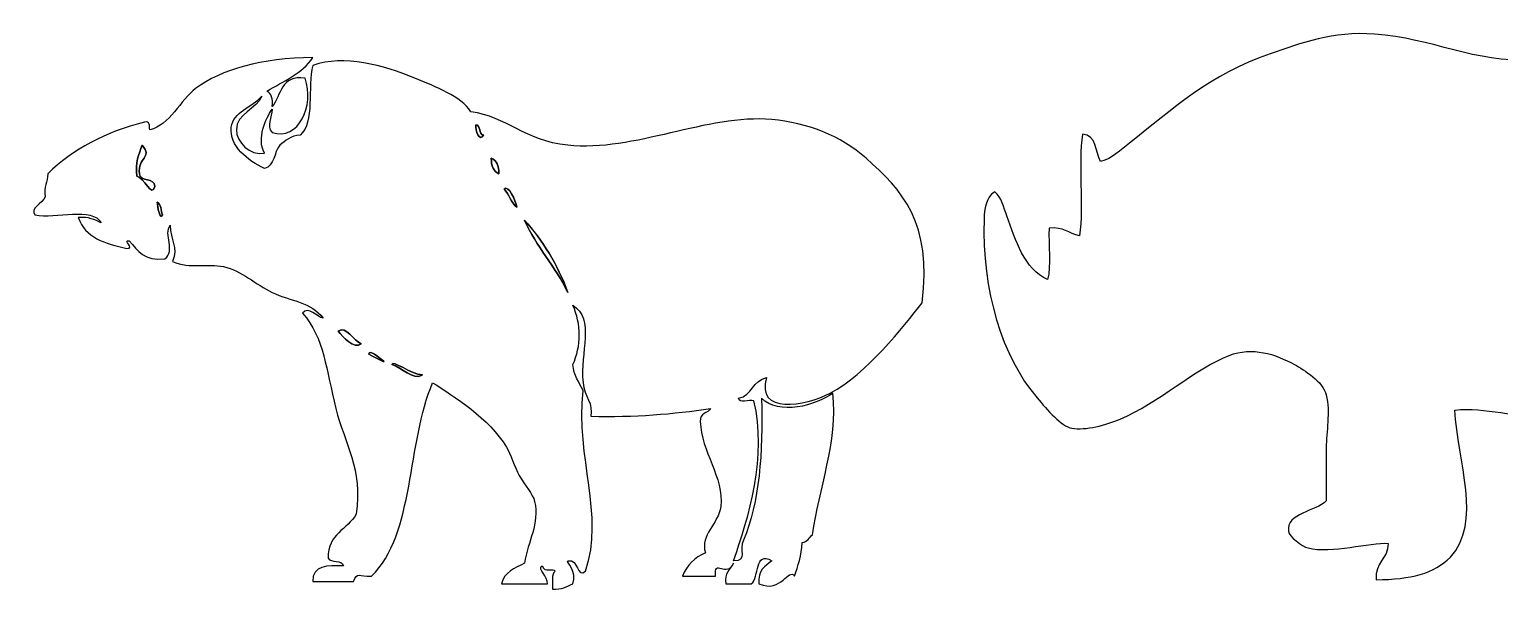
# Model space of a CAD drawing. Header units: centimetres. Extents: x -66 to 65, y -66 to 66.
# Drawn here: x -39 to -26.18, y -13.36 to -8.45 of the extents above; entities that cross this region are included whole.
import ezdxf

# ---------------------------------------------------------------- set-up
doc = ezdxf.new("R2010")
doc.units = ezdxf.units.CM
doc.header["$MEASUREMENT"] = 0
doc.layers.add('Layer 1', color=7, linetype='Continuous')

msp = doc.modelspace()

# ---------------------------------------------------------------- linework, layer by layer
at = {"layer": 'Layer 1'}
for points, knots in [([(-22.70978, -11.85379), (-22.74314, -11.87326), (-22.76878, -11.90046), (-22.8154, -11.90665), (-22.8154, -11.90665), (-22.87398, -11.90795), (-22.81786, -11.7946), (-22.88147, -11.80095), (-22.88147, -11.80095), (-22.9827, -11.81013), (-22.93425, -11.94732), (-22.96074, -12.0255), (-22.96074, -12.0255), (-22.9891, -12.10932), (-23.03916, -12.15509), (-23.13243, -12.13117), (-23.13243, -12.13117), (-23.18797, -12.12678), (-23.10751, -12.05801), (-23.106, -12.0255), (-23.106, -12.0255), (-23.14624, -11.94777), (-23.19995, -11.97578), (-23.2249, -11.89342), (-23.2249, -11.89342), (-23.26496, -11.76121), (-23.15264, -11.58965), (-23.17206, -11.45752), (-23.17206, -11.45752), (-23.19016, -11.33454), (-23.36526, -11.19892), (-23.38338, -11.41789), (-23.38338, -11.41789), (-23.41886, -11.40053), (-23.45357, -11.38244), (-23.48908, -11.36508), (-23.48908, -11.36508), (-23.53723, -11.84464), (-23.22042, -12.10856), (-23.11922, -12.46141), (-23.11922, -12.46141), (-23.09406, -12.54915), (-23.07681, -12.65969), (-23.09279, -12.73877), (-23.09279, -12.73877), (-23.13991, -12.97144), (-23.60262, -13.18203), (-23.87215, -13.00296), (-23.87215, -13.00296), (-23.9787, -12.77494), (-23.65498, -12.68467), (-23.6608, -12.51422), (-23.6608, -12.51422), (-23.66607, -12.35947), (-23.89236, -12.32478), (-24.03066, -12.36894), (-24.03066, -12.36894), (-24.14319, -12.40482), (-24.21415, -12.52766), (-24.29482, -12.6331), (-24.29482, -12.6331), (-24.35261, -12.70864), (-24.46696, -12.86527), (-24.55901, -12.89726), (-24.55901, -12.89726), (-24.80129, -12.98153), (-25.18679, -12.87064), (-25.40438, -12.89726), (-25.40438, -12.89726), (-25.35408, -12.62611), (-25.10678, -12.55203), (-24.87603, -12.46136), (-24.87603, -12.46136), (-24.82396, -12.16667), (-24.93281, -11.69581), (-25.20623, -11.68203), (-25.20623, -11.68203), (-25.37996, -11.6733), (-25.53013, -11.80247), (-25.74781, -11.81411), (-25.74781, -11.81411), (-26.03972, -11.82977), (-26.29825, -11.73542), (-26.56675, -11.7613), (-26.56675, -11.7613), (-26.54384, -12.20413), (-26.32413, -12.74833), (-26.60638, -13.04257), (-26.60638, -13.04257), (-26.74629, -13.18841), (-26.95052, -13.23617), (-27.2536, -13.24069), (-27.2536, -13.24069), (-27.26701, -13.08638), (-27.14914, -13.06334), (-27.14793, -12.92369), (-27.14793, -12.92369), (-27.30859, -12.91311), (-27.64312, -13.01428), (-27.84802, -12.96332), (-27.84802, -12.96332), (-27.89983, -12.95043), (-28.01492, -12.86172), (-28.01971, -12.81801), (-28.01971, -12.81801), (-28.03728, -12.6578), (-27.77817, -12.64484), (-27.68951, -12.55385), (-27.68951, -12.55385), (-27.68951, -12.37475), (-27.68948, -12.23413), (-27.68951, -12.09152), (-27.68951, -12.09152), (-27.68951, -11.94708), (-27.65191, -11.78198), (-27.68951, -11.62921), (-27.68951, -11.62921), (-27.71835, -11.51192), (-27.87982, -11.41328), (-27.9669, -11.36505), (-27.9669, -11.36505), (-28.13293, -11.273), (-28.33337, -11.20799), (-28.53485, -11.28578), (-28.53485, -11.28578), (-28.83968, -11.40344), (-29.15072, -11.69911), (-29.48592, -11.84056), (-29.48592, -11.84056), (-29.60612, -11.89131), (-29.7922, -11.9411), (-29.90859, -11.9198), (-29.90859, -11.9198), (-30.00074, -11.90295), (-30.12081, -11.76253), (-30.21238, -11.65564), (-30.21238, -11.65564), (-30.5171, -11.30015), (-30.69554, -10.71481), (-30.67471, -10.09701), (-30.67471, -10.09701), (-30.6718, -10.01068), (-30.66193, -9.91397), (-30.58226, -9.85926), (-30.58226, -9.85926), (-30.52241, -9.90778), (-30.50333, -9.99616), (-30.47656, -10.07058), (-30.47656, -10.07058), (-30.40084, -10.28129), (-30.32495, -10.5336), (-30.11993, -10.62536), (-30.11993, -10.62536), (-30.08916, -10.50204), (-30.11546, -10.32164), (-30.1067, -10.17626), (-30.1067, -10.17626), (-29.98404, -10.16364), (-29.93409, -10.22375), (-29.84254, -10.2423), (-29.84254, -10.2423), (-29.80293, -9.97811), (-29.85572, -9.62151), (-29.81611, -9.3573), (-29.81611, -9.3573), (-29.69139, -9.36466), (-29.70398, -9.50933), (-29.6576, -9.59508), (-29.6576, -9.59508), (-29.5592, -9.57153), (-29.4826, -9.49599), (-29.40664, -9.43657), (-29.40664, -9.43657), (-29.03088, -9.1427), (-28.70737, -8.83739), (-28.17821, -8.65724), (-28.17821, -8.65724), (-27.90725, -8.56498), (-27.63809, -8.45891), (-27.2668, -8.48555), (-27.2668, -8.48555), (-26.77258, -8.52092), (-26.37402, -8.74143), (-25.90629, -8.71008), (-25.90629, -8.71008), (-25.46094, -8.68021), (-25.07129, -8.44502), (-24.50614, -8.48555), (-24.50614, -8.48555), (-24.05169, -8.51807), (-23.63682, -8.71899), (-23.30414, -8.97426), (-23.30414, -8.97426), (-22.91356, -9.27395), (-22.61315, -9.64315), (-22.65692, -10.29514), (-22.65692, -10.29514), (-22.67825, -10.61317), (-22.77305, -10.92226), (-22.81538, -11.25939), (-22.81538, -11.25939), (-22.82916, -11.36882), (-22.85044, -11.51866), (-22.82861, -11.61605), (-22.82861, -11.61605), (-22.80712, -11.71214), (-22.71886, -11.72399), (-22.70978, -11.85379)], [0, 0, 0, 0, 0.01886792, 0.01886792, 0.01886792, 0.01886792, 0.03773585, 0.03773585, 0.03773585, 0.03773585, 0.05660377, 0.05660377, 0.05660377, 0.05660377, 0.0754717, 0.0754717, 0.0754717, 0.0754717, 0.09433962, 0.09433962, 0.09433962, 0.09433962, 0.11320755, 0.11320755, 0.11320755, 0.11320755, 0.13207547, 0.13207547, 0.13207547, 0.13207547, 0.1509434, 0.1509434, 0.1509434, 0.1509434, 0.16981132, 0.16981132, 0.16981132, 0.16981132, 0.18867925, 0.18867925, 0.18867925, 0.18867925, 0.20754717, 0.20754717, 0.20754717, 0.20754717, 0.22641509, 0.22641509, 0.22641509, 0.22641509, 0.24528302, 0.24528302, 0.24528302, 0.24528302, 0.26415094, 0.26415094, 0.26415094, 0.26415094, 0.28301887, 0.28301887, 0.28301887, 0.28301887, 0.30188679, 0.30188679, 0.30188679, 0.30188679, 0.32075472, 0.32075472, 0.32075472, 0.32075472, 0.33962264, 0.33962264, 0.33962264, 0.33962264, 0.35849057, 0.35849057, 0.35849057, 0.35849057, 0.37735849, 0.37735849, 0.37735849, 0.37735849, 0.39622642, 0.39622642, 0.39622642, 0.39622642, 0.41509434, 0.41509434, 0.41509434, 0.41509434, 0.43396226, 0.43396226, 0.43396226, 0.43396226, 0.45283019, 0.45283019, 0.45283019, 0.45283019, 0.47169811, 0.47169811, 0.47169811, 0.47169811, 0.49056604, 0.49056604, 0.49056604, 0.49056604, 0.50943396, 0.50943396, 0.50943396, 0.50943396, 0.52830189, 0.52830189, 0.52830189, 0.52830189, 0.54716981, 0.54716981, 0.54716981, 0.54716981, 0.56603774, 0.56603774, 0.56603774, 0.56603774, 0.58490566, 0.58490566, 0.58490566, 0.58490566, 0.60377358, 0.60377358, 0.60377358, 0.60377358, 0.62264151, 0.62264151, 0.62264151, 0.62264151, 0.64150943, 0.64150943, 0.64150943, 0.64150943, 0.66037736, 0.66037736, 0.66037736, 0.66037736, 0.67924528, 0.67924528, 0.67924528, 0.67924528, 0.69811321, 0.69811321, 0.69811321, 0.69811321, 0.71698113, 0.71698113, 0.71698113, 0.71698113, 0.73584906, 0.73584906, 0.73584906, 0.73584906, 0.75471698, 0.75471698, 0.75471698, 0.75471698, 0.77358491, 0.77358491, 0.77358491, 0.77358491, 0.79245283, 0.79245283, 0.79245283, 0.79245283, 0.81132075, 0.81132075, 0.81132075, 0.81132075, 0.83018868, 0.83018868, 0.83018868, 0.83018868, 0.8490566, 0.8490566, 0.8490566, 0.8490566, 0.86792453, 0.86792453, 0.86792453, 0.86792453, 0.88679245, 0.88679245, 0.88679245, 0.88679245, 0.90566038, 0.90566038, 0.90566038, 0.90566038, 0.9245283, 0.9245283, 0.9245283, 0.9245283, 0.94339623, 0.94339623, 0.94339623, 0.94339623, 0.96226415, 0.96226415, 0.96226415, 0.96226415, 1, 1, 1, 1]), ([(-36.93214, -8.98264), (-36.89441, -9.00449), (-36.87488, -9.04482), (-36.88758, -9.1175), (-36.88758, -9.1175), (-36.80516, -9.02103), (-36.8118, -8.8345), (-36.5985, -8.87025), (-36.5985, -8.87025), (-36.51674, -9.1102), (-36.65512, -9.41886), (-36.88758, -9.34248), (-36.88758, -9.34248), (-36.94015, -9.28665), (-36.88782, -9.20998), (-36.88758, -9.14007), (-36.88758, -9.14007), (-36.94063, -9.22193), (-37.02411, -9.39124), (-36.95436, -9.52226), (-36.95436, -9.52226), (-37.07935, -9.54832), (-37.19907, -9.42577), (-37.1991, -9.31996), (-37.1991, -9.31996), (-37.1991, -9.17738), (-37.01971, -9.13838), (-36.97659, -9.0276), (-36.97659, -9.0276), (-37.06319, -9.12375), (-37.2276, -9.16225), (-37.24348, -9.29745), (-37.24348, -9.29745), (-37.26306, -9.46361), (-37.0974, -9.58627), (-36.95434, -9.6572), (-36.95434, -9.6572), (-36.86443, -9.63574), (-36.87155, -9.51604), (-36.82088, -9.45485), (-36.82088, -9.45485), (-36.76934, -9.41704), (-36.72613, -9.37071), (-36.643, -9.36487), (-36.643, -9.36487), (-36.5105, -9.25901), (-36.5827, -8.94611), (-36.5318, -8.75792), (-36.5318, -8.75792), (-36.25983, -8.66211), (-35.91442, -8.75803), (-35.64195, -8.87032), (-35.64195, -8.87032), (-35.45817, -8.94604), (-35.2401, -9.0246), (-35.15268, -9.16258), (-35.15268, -9.16258), (-34.83785, -9.2043), (-34.68487, -9.41547), (-34.30744, -9.45489), (-34.30744, -9.45489), (-33.72716, -9.51543), (-33.09004, -9.18012), (-32.5278, -9.2301), (-32.5278, -9.2301), (-32.218, -9.25764), (-31.92693, -9.37155), (-31.70497, -9.56726), (-31.70497, -9.56726), (-31.39287, -9.84235), (-31.12289, -10.12974), (-31.21544, -10.82631), (-31.21544, -10.82631), (-31.37734, -11.03636), (-31.70309, -11.44993), (-32.01631, -11.61326), (-32.01631, -11.61326), (-32.23687, -11.7282), (-32.67002, -11.80339), (-32.57233, -11.47827), (-32.57233, -11.47827), (-32.69187, -11.49997), (-32.69772, -11.63646), (-32.81704, -11.65821), (-32.81704, -11.65821), (-32.81429, -11.70779), (-32.72269, -11.66771), (-32.68358, -11.68065), (-32.68358, -11.68065), (-32.56539, -12.15862), (-32.7284, -12.70459), (-32.86164, -13.07463), (-32.86164, -13.07463), (-32.72795, -13.07847), (-32.82478, -12.9811), (-32.77261, -12.89469), (-32.77261, -12.89469), (-32.63712, -12.56706), (-32.60158, -12.13817), (-32.61693, -11.65824), (-32.61693, -11.65824), (-32.46903, -11.81122), (-32.13666, -11.72264), (-31.99407, -11.61329), (-31.99407, -11.61329), (-31.94782, -12.04218), (-32.11795, -12.44726), (-32.17211, -12.84966), (-32.17211, -12.84966), (-32.20172, -12.87218), (-32.21569, -12.91051), (-32.2609, -12.91726), (-32.2609, -12.91726), (-32.26683, -13.03116), (-32.29903, -13.11866), (-32.32781, -13.20949), (-32.32781, -13.20949), (-32.38213, -13.12985), (-32.43997, -13.36078), (-32.63909, -13.27691), (-32.63909, -13.27691), (-32.65338, -13.15753), (-32.58332, -13.12358), (-32.52778, -13.07464), (-32.52778, -13.07464), (-32.67936, -12.98286), (-32.63218, -13.22191), (-32.70579, -13.27691), (-32.70579, -13.27691), (-32.77995, -13.27691), (-32.85422, -13.27691), (-32.9283, -13.27691), (-32.9283, -13.27691), (-32.94283, -13.17981), (-32.8898, -13.15097), (-32.86162, -13.09705), (-32.86162, -13.09705), (-32.91448, -13.2272), (-33.03685, -13.04688), (-33.01733, -13.2095), (-33.01733, -13.2095), (-33.11361, -13.2095), (-33.20997, -13.2095), (-33.30639, -13.2095), (-33.30639, -13.2095), (-33.26731, -13.11409), (-33.20056, -13.04665), (-33.10626, -13.00715), (-33.10626, -13.00715), (-33.15508, -12.84382), (-32.99162, -12.75728), (-32.9728, -12.6025), (-32.9728, -12.6025), (-32.94174, -12.34763), (-33.14563, -12.12519), (-33.15065, -11.86058), (-33.15065, -11.86058), (-33.16012, -11.78367), (-33.08413, -11.79301), (-33.06175, -11.74818), (-33.06175, -11.74818), (-33.38454, -11.7966), (-33.72689, -11.82531), (-34.10715, -11.81557), (-34.10715, -11.81557), (-34.08104, -11.70667), (-34.16044, -11.64589), (-34.1739, -11.52323), (-34.1739, -11.52323), (-34.20311, -11.2597), (-34.06756, -10.96665), (-34.26293, -10.84883), (-34.26293, -10.84883), (-34.18842, -11.01136), (-34.18842, -11.2034), (-34.26293, -11.36593), (-34.26293, -11.36593), (-34.25616, -11.46412), (-34.207, -11.51936), (-34.1739, -11.59072), (-34.1739, -11.59072), (-34.23716, -12.18418), (-33.98401, -12.67146), (-34.1517, -13.16457), (-34.1517, -13.16457), (-34.23012, -13.23252), (-34.2088, -13.05564), (-34.30746, -13.07466), (-34.30746, -13.07466), (-34.32278, -13.08432), (-34.22213, -13.16695), (-34.26296, -13.27693), (-34.26296, -13.27693), (-34.31728, -13.29693), (-34.35937, -13.32937), (-34.44084, -13.32194), (-34.44084, -13.32194), (-34.4406, -13.26212), (-34.44944, -13.19351), (-34.41864, -13.16459), (-34.41864, -13.16459), (-34.42533, -13.13096), (-34.51228, -13.18888), (-34.52984, -13.11956), (-34.52984, -13.11956), (-34.57739, -13.14761), (-34.47457, -13.21171), (-34.48542, -13.27693), (-34.48542, -13.27693), (-34.6188, -13.27693), (-34.75225, -13.27693), (-34.88581, -13.27693), (-34.88581, -13.27693), (-34.86398, -13.17155), (-34.76786, -13.14138), (-34.68557, -13.09707), (-34.68557, -13.09707), (-34.65416, -12.89898), (-34.55312, -12.75642), (-34.59659, -12.55748), (-34.59659, -12.55748), (-34.61045, -12.49427), (-34.68179, -12.41857), (-34.7301, -12.33266), (-34.7301, -12.33266), (-34.77444, -12.25373), (-34.80413, -12.14684), (-34.84128, -12.08538), (-34.84128, -12.08538), (-34.99175, -11.83667), (-35.30237, -11.64038), (-35.48625, -11.52322), (-35.48625, -11.52322), (-35.70903, -12.04016), (-35.64275, -12.84899), (-36.0201, -13.20949), (-36.0201, -13.20949), (-36.12882, -13.21359), (-36.14744, -13.16922), (-36.17589, -13.25444), (-36.17589, -13.25444), (-36.2945, -13.25444), (-36.41314, -13.25444), (-36.53183, -13.25444), (-36.53183, -13.25444), (-36.53688, -13.11429), (-36.40311, -13.11474), (-36.26487, -13.1195), (-36.26487, -13.1195), (-36.27283, -13.05997), (-36.37819, -13.09923), (-36.39827, -13.05208), (-36.39827, -13.05208), (-36.40338, -12.83711), (-36.22894, -12.80356), (-36.15377, -12.66984), (-36.15377, -12.66984), (-36.09445, -12.26929), (-36.25381, -12.05995), (-36.33154, -11.74814), (-36.33154, -11.74814), (-36.41539, -11.41135), (-36.43118, -11.13576), (-36.62068, -10.91621), (-36.62068, -10.91621), (-36.5707, -10.85274), (-36.49564, -10.95315), (-36.44272, -10.96124), (-36.44272, -10.96124), (-36.54339, -10.81836), (-36.72278, -10.81411), (-36.88759, -10.7364), (-36.88759, -10.7364), (-37.02957, -10.66949), (-37.15278, -10.54466), (-37.31031, -10.51156), (-37.31031, -10.51156), (-37.44866, -10.48248), (-37.59905, -10.5336), (-37.75518, -10.46658), (-37.75518, -10.46658), (-37.70435, -10.34254), (-37.77489, -10.28068), (-37.77743, -10.15191), (-37.77743, -10.15191), (-37.83495, -10.22859), (-37.72864, -10.37736), (-37.82193, -10.44409), (-37.82193, -10.44409), (-38.00026, -10.46706), (-38.06106, -10.37112), (-38.13332, -10.28672), (-38.13332, -10.28672), (-38.20283, -10.27992), (-38.07673, -10.3517), (-38.15552, -10.35416), (-38.15552, -10.35416), (-38.34314, -10.31151), (-38.51988, -10.2579), (-38.57819, -10.08442), (-38.57819, -10.08442), (-38.48704, -10.07474), (-38.43561, -10.1053), (-38.3779, -10.12935), (-38.3779, -10.12935), (-38.45532, -9.99018), (-38.77303, -10.09408), (-38.95625, -10.06193), (-38.95625, -10.06193), (-39.00477, -10.00168), (-38.89, -9.96239), (-38.86727, -9.9045), (-38.86727, -9.9045), (-38.88259, -9.81422), (-38.84589, -9.77623), (-38.84502, -9.7022), (-38.84502, -9.7022), (-38.62399, -9.49093), (-38.34522, -9.33819), (-37.99976, -9.25259), (-37.99976, -9.25259), (-37.9524, -9.24206), (-37.9574, -9.28463), (-37.95528, -9.32003), (-37.95528, -9.32003), (-37.77931, -9.27973), (-37.68726, -9.05936), (-37.55502, -8.96025), (-37.55502, -8.96025), (-37.33232, -8.79369), (-36.97759, -8.69236), (-36.5318, -8.69043), (-36.5318, -8.69043), (-36.62417, -8.82934), (-36.78781, -8.89615), (-36.93214, -8.98264)], [0, 0, 0, 0, 0.01176471, 0.01176471, 0.01176471, 0.01176471, 0.02352941, 0.02352941, 0.02352941, 0.02352941, 0.03529412, 0.03529412, 0.03529412, 0.03529412, 0.04705882, 0.04705882, 0.04705882, 0.04705882, 0.05882353, 0.05882353, 0.05882353, 0.05882353, 0.07058824, 0.07058824, 0.07058824, 0.07058824, 0.08235294, 0.08235294, 0.08235294, 0.08235294, 0.09411765, 0.09411765, 0.09411765, 0.09411765, 0.10588235, 0.10588235, 0.10588235, 0.10588235, 0.11764706, 0.11764706, 0.11764706, 0.11764706, 0.12941176, 0.12941176, 0.12941176, 0.12941176, 0.14117647, 0.14117647, 0.14117647, 0.14117647, 0.15294118, 0.15294118, 0.15294118, 0.15294118, 0.16470588, 0.16470588, 0.16470588, 0.16470588, 0.17647059, 0.17647059, 0.17647059, 0.17647059, 0.18823529, 0.18823529, 0.18823529, 0.18823529, 0.2, 0.2, 0.2, 0.2, 0.21176471, 0.21176471, 0.21176471, 0.21176471, 0.22352941, 0.22352941, 0.22352941, 0.22352941, 0.23529412, 0.23529412, 0.23529412, 0.23529412, 0.24705882, 0.24705882, 0.24705882, 0.24705882, 0.25882353, 0.25882353, 0.25882353, 0.25882353, 0.27058824, 0.27058824, 0.27058824, 0.27058824, 0.28235294, 0.28235294, 0.28235294, 0.28235294, 0.29411765, 0.29411765, 0.29411765, 0.29411765, 0.30588235, 0.30588235, 0.30588235, 0.30588235, 0.31764706, 0.31764706, 0.31764706, 0.31764706, 0.32941176, 0.32941176, 0.32941176, 0.32941176, 0.34117647, 0.34117647, 0.34117647, 0.34117647, 0.35294118, 0.35294118, 0.35294118, 0.35294118, 0.36470588, 0.36470588, 0.36470588, 0.36470588, 0.37647059, 0.37647059, 0.37647059, 0.37647059, 0.38823529, 0.38823529, 0.38823529, 0.38823529, 0.4, 0.4, 0.4, 0.4, 0.41176471, 0.41176471, 0.41176471, 0.41176471, 0.42352941, 0.42352941, 0.42352941, 0.42352941, 0.43529412, 0.43529412, 0.43529412, 0.43529412, 0.44705882, 0.44705882, 0.44705882, 0.44705882, 0.45882353, 0.45882353, 0.45882353, 0.45882353, 0.47058824, 0.47058824, 0.47058824, 0.47058824, 0.48235294, 0.48235294, 0.48235294, 0.48235294, 0.49411765, 0.49411765, 0.49411765, 0.49411765, 0.50588235, 0.50588235, 0.50588235, 0.50588235, 0.51764706, 0.51764706, 0.51764706, 0.51764706, 0.52941176, 0.52941176, 0.52941176, 0.52941176, 0.54117647, 0.54117647, 0.54117647, 0.54117647, 0.55294118, 0.55294118, 0.55294118, 0.55294118, 0.56470588, 0.56470588, 0.56470588, 0.56470588, 0.57647059, 0.57647059, 0.57647059, 0.57647059, 0.58823529, 0.58823529, 0.58823529, 0.58823529, 0.6, 0.6, 0.6, 0.6, 0.61176471, 0.61176471, 0.61176471, 0.61176471, 0.62352941, 0.62352941, 0.62352941, 0.62352941, 0.63529412, 0.63529412, 0.63529412, 0.63529412, 0.64705882, 0.64705882, 0.64705882, 0.64705882, 0.65882353, 0.65882353, 0.65882353, 0.65882353, 0.67058824, 0.67058824, 0.67058824, 0.67058824, 0.68235294, 0.68235294, 0.68235294, 0.68235294, 0.69411765, 0.69411765, 0.69411765, 0.69411765, 0.70588235, 0.70588235, 0.70588235, 0.70588235, 0.71764706, 0.71764706, 0.71764706, 0.71764706, 0.72941176, 0.72941176, 0.72941176, 0.72941176, 0.74117647, 0.74117647, 0.74117647, 0.74117647, 0.75294118, 0.75294118, 0.75294118, 0.75294118, 0.76470588, 0.76470588, 0.76470588, 0.76470588, 0.77647059, 0.77647059, 0.77647059, 0.77647059, 0.78823529, 0.78823529, 0.78823529, 0.78823529, 0.8, 0.8, 0.8, 0.8, 0.81176471, 0.81176471, 0.81176471, 0.81176471, 0.82352941, 0.82352941, 0.82352941, 0.82352941, 0.83529412, 0.83529412, 0.83529412, 0.83529412, 0.84705882, 0.84705882, 0.84705882, 0.84705882, 0.85882353, 0.85882353, 0.85882353, 0.85882353, 0.87058824, 0.87058824, 0.87058824, 0.87058824, 0.88235294, 0.88235294, 0.88235294, 0.88235294, 0.89411765, 0.89411765, 0.89411765, 0.89411765, 0.90588235, 0.90588235, 0.90588235, 0.90588235, 0.91764706, 0.91764706, 0.91764706, 0.91764706, 0.92941176, 0.92941176, 0.92941176, 0.92941176, 0.94117647, 0.94117647, 0.94117647, 0.94117647, 0.95294118, 0.95294118, 0.95294118, 0.95294118, 0.96470588, 0.96470588, 0.96470588, 0.96470588, 0.97647059, 0.97647059, 0.97647059, 0.97647059, 1, 1, 1, 1]), ([(-35.04153, -9.36481), (-35.08722, -9.35872), (-35.06243, -9.28107), (-35.10821, -9.27496), (-35.10821, -9.27496), (-35.12022, -9.3271), (-35.07217, -9.42997), (-35.04153, -9.36481)], [0, 0, 0, 0, 0.33333333, 0.33333333, 0.33333333, 0.33333333, 1, 1, 1, 1]), ([(-38.06654, -9.72459), (-38.00809, -9.72927), (-37.93248, -9.918), (-37.91094, -9.81457), (-37.91094, -9.81457), (-37.90824, -9.7294), (-38.04101, -9.78107), (-38.04437, -9.7021), (-38.04437, -9.7021), (-38.06551, -9.55997), (-37.92338, -9.56658), (-38.02204, -9.45479), (-38.02204, -9.45479), (-38.04897, -9.53252), (-38.08239, -9.6038), (-38.06654, -9.72459)], [0, 0, 0, 0, 0.2, 0.2, 0.2, 0.2, 0.4, 0.4, 0.4, 0.4, 0.6, 0.6, 0.6, 0.6, 1, 1, 1, 1]), ([(-34.90795, -9.7021), (-34.90694, -9.63352), (-34.92822, -9.58767), (-34.97473, -9.56716), (-34.97473, -9.56716), (-34.97584, -9.63574), (-34.95451, -9.68167), (-34.90795, -9.7021)], [0, 0, 0, 0, 0.33333333, 0.33333333, 0.33333333, 0.33333333, 1, 1, 1, 1]), ([(-34.75227, -9.99441), (-34.76441, -9.93062), (-34.82204, -9.79645), (-34.86345, -9.83712), (-34.86345, -9.83712), (-34.81561, -9.87849), (-34.80479, -9.95752), (-34.75227, -9.99441)], [0, 0, 0, 0, 0.33333333, 0.33333333, 0.33333333, 0.33333333, 1, 1, 1, 1]), ([(-37.84421, -10.06182), (-37.85641, -10.02179), (-37.85553, -9.9685), (-37.88863, -9.94945), (-37.88863, -9.94945), (-37.89083, -9.99171), (-37.86128, -10.11328), (-37.84421, -10.06182)], [0, 0, 0, 0, 0.33333333, 0.33333333, 0.33333333, 0.33333333, 1, 1, 1, 1]), ([(-34.30747, -10.7363), (-34.39743, -10.49003), (-34.52559, -10.28227), (-34.68559, -10.10675), (-34.68559, -10.10675), (-34.5809, -10.33831), (-34.4164, -10.50923), (-34.30747, -10.7363)], [0, 0, 0, 0, 0.33333333, 0.33333333, 0.33333333, 0.33333333, 1, 1, 1, 1]), ([(-36.10915, -11.18593), (-36.17257, -11.15931), (-36.24403, -11.02371), (-36.30947, -11.07353), (-36.30947, -11.07353), (-36.27203, -11.12667), (-36.17178, -11.23321), (-36.10915, -11.18593)], [0, 0, 0, 0, 0.33333333, 0.33333333, 0.33333333, 0.33333333, 1, 1, 1, 1]), ([(-35.93114, -11.32087), (-35.94358, -11.31224), (-36.04692, -11.22371), (-36.0424, -11.27589), (-36.0424, -11.27589), (-35.97692, -11.30825), (-35.85838, -11.37146), (-35.93114, -11.32087)], [0, 0, 0, 0, 0.33333333, 0.33333333, 0.33333333, 0.33333333, 1, 1, 1, 1]), ([(-35.57533, -11.45581), (-35.67055, -11.45533), (-35.84259, -11.3155), (-35.84229, -11.36583), (-35.84229, -11.36583), (-35.75647, -11.38482), (-35.65963, -11.51018), (-35.57533, -11.45581)], [0, 0, 0, 0, 0.33333333, 0.33333333, 0.33333333, 0.33333333, 1, 1, 1, 1])]:
    msp.add_open_spline(points, degree=3, knots=knots, dxfattribs=at)
at = {"layer": 'Layer 1', "color": 7}
for points, knots in [([(-35.10821, -9.27498), (-35.06244, -9.28107), (-35.08723, -9.35872), (-35.04153, -9.36483), (-35.04153, -9.36483), (-35.07217, -9.42997), (-35.12022, -9.3271), (-35.10821, -9.27498)], [0, 0, 0, 0, 0.33333333, 0.33333333, 0.33333333, 0.33333333, 1, 1, 1, 1]), ([(-38.02204, -9.45482), (-37.92338, -9.56661), (-38.06551, -9.55999), (-38.04437, -9.70213), (-38.04437, -9.70213), (-38.04101, -9.78111), (-37.90824, -9.72944), (-37.91094, -9.8146), (-37.91094, -9.8146), (-37.93248, -9.918), (-38.0081, -9.72927), (-38.06654, -9.72462), (-38.06654, -9.72462), (-38.08239, -9.6038), (-38.04897, -9.53252), (-38.02204, -9.45482)], [0, 0, 0, 0, 0.2, 0.2, 0.2, 0.2, 0.4, 0.4, 0.4, 0.4, 0.6, 0.6, 0.6, 0.6, 1, 1, 1, 1]), ([(-34.97473, -9.56718), (-34.92822, -9.58766), (-34.90694, -9.63354), (-34.90795, -9.70212), (-34.90795, -9.70212), (-34.95451, -9.68167), (-34.97584, -9.63574), (-34.97473, -9.56718)], [0, 0, 0, 0, 0.33333333, 0.33333333, 0.33333333, 0.33333333, 1, 1, 1, 1]), ([(-34.86344, -9.83711), (-34.82203, -9.79644), (-34.76443, -9.93061), (-34.75226, -9.9944), (-34.75226, -9.9944), (-34.80479, -9.95752), (-34.81561, -9.87849), (-34.86344, -9.83711)], [0, 0, 0, 0, 0.33333333, 0.33333333, 0.33333333, 0.33333333, 1, 1, 1, 1]), ([(-37.88864, -9.94945), (-37.85554, -9.9685), (-37.85641, -10.02179), (-37.84422, -10.06182), (-37.84422, -10.06182), (-37.86128, -10.11328), (-37.89083, -9.99171), (-37.88864, -9.94945)], [0, 0, 0, 0, 0.33333333, 0.33333333, 0.33333333, 0.33333333, 1, 1, 1, 1]), ([(-34.68556, -10.10675), (-34.52557, -10.28227), (-34.3974, -10.49003), (-34.30744, -10.7363), (-34.30744, -10.7363), (-34.4164, -10.50923), (-34.5809, -10.33831), (-34.68556, -10.10675)], [0, 0, 0, 0, 0.33333333, 0.33333333, 0.33333333, 0.33333333, 1, 1, 1, 1]), ([(-36.30947, -11.07354), (-36.24404, -11.02372), (-36.17257, -11.15932), (-36.10915, -11.18594), (-36.10915, -11.18594), (-36.17178, -11.23321), (-36.27203, -11.12667), (-36.30947, -11.07354)], [0, 0, 0, 0, 0.33333333, 0.33333333, 0.33333333, 0.33333333, 1, 1, 1, 1]), ([(-36.0424, -11.27589), (-36.04695, -11.22371), (-35.94358, -11.31224), (-35.93114, -11.32087), (-35.93114, -11.32087), (-35.85838, -11.37146), (-35.97692, -11.30825), (-36.0424, -11.27589)], [0, 0, 0, 0, 0.33333333, 0.33333333, 0.33333333, 0.33333333, 1, 1, 1, 1]), ([(-35.8423, -11.3658), (-35.84259, -11.3155), (-35.67056, -11.45534), (-35.57534, -11.45578), (-35.57534, -11.45578), (-35.65963, -11.51018), (-35.75647, -11.38482), (-35.8423, -11.3658)], [0, 0, 0, 0, 0.33333333, 0.33333333, 0.33333333, 0.33333333, 1, 1, 1, 1])]:
    msp.add_open_spline(points, degree=3, knots=knots, dxfattribs=at)

doc.saveas('drawing.dxf')
